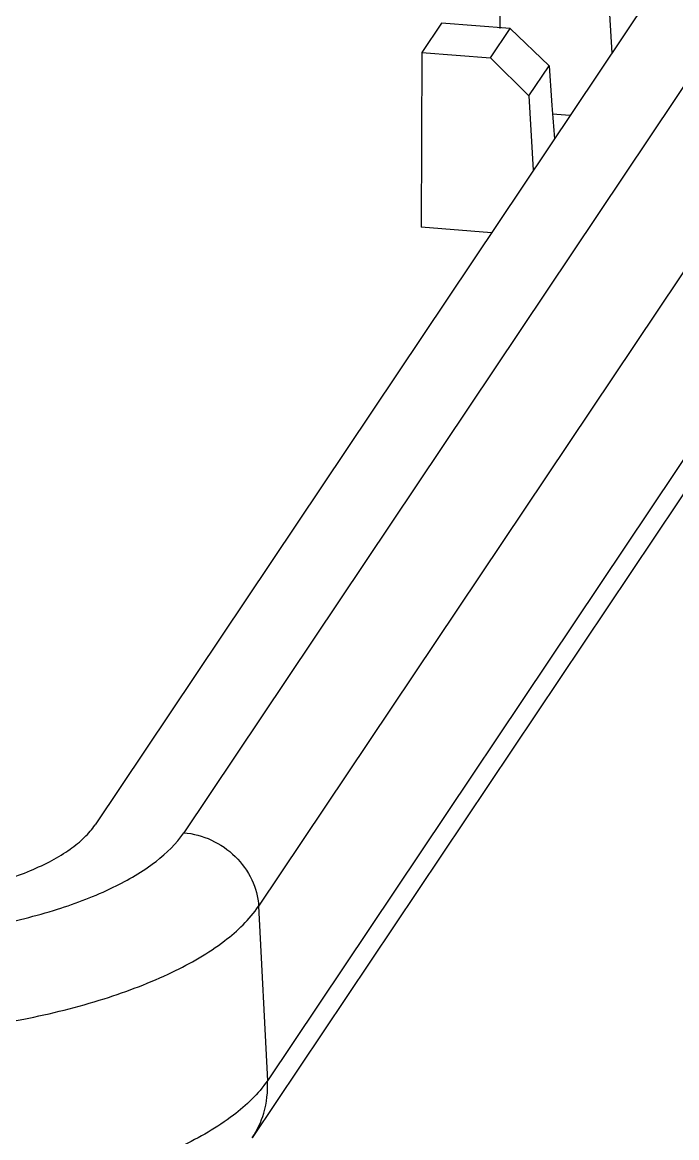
# Model space of a CAD drawing. Header units: millimetres. Extents: x 1860 to 2188, y -393 to -149.
# Drawn here: x 1992.92 to 2001.6, y -371.74 to -356.96 of the extents above; entities that cross this region are included whole.
import ezdxf

# ---------------------------------------------------------------- set-up
doc = ezdxf.new("R2010")
doc.units = ezdxf.units.MM

msp = doc.modelspace()

# ---------------------------------------------------------------- linework, layer by layer
at = {"color": 7, "linetype": 'Continuous'}
for p, q in [((2009.226, -344.695), (1993.885, -367.592)), ((2010.417, -344.779), (1995.061, -367.697)), ((2011.409, -345.751), (1996.054, -368.669)), ((2011.56, -348.015), (1996.17, -370.983)), ((2011.362, -348.766), (1995.97, -371.738)), ((1999.259, -355.803), (1999.254, -357.04)), ((2000.679, -356.38), (2000.737, -357.364)), ((1998.479, -356.968), (1998.219, -357.356)), ((1999.389, -357.041), (1998.479, -356.968)), ((1999.129, -357.429), (1999.389, -357.041)), ((1999.389, -357.041), (1999.906, -357.535)), ((1998.219, -357.356), (1998.21, -359.672)), ((1998.219, -357.356), (1999.129, -357.429)), ((1999.639, -357.933), (1999.129, -357.429)), ((1999.639, -357.933), (1999.906, -357.535)), ((1999.639, -357.933), (1999.697, -358.916)), ((2000.181, -358.194), (1999.953, -358.176)), ((1999.141, -359.747), (1998.21, -359.672)), ((1996.054, -368.669), (1996.17, -370.983))]:
    msp.add_line(p, q, dxfattribs=at)
for points, start_tangent, end_tangent in [([(1999.906, -357.535), (1999.944, -358.058), (1999.977, -358.499)], (0.075433, -0.997151), (0.074759, -0.997202)), ([(1989.842, -368.616), (1990.697, -368.639), (1991.551, -368.573), (1992.345, -368.422), (1992.704, -368.318), (1993.028, -368.198), (1993.313, -368.063), (1993.553, -367.915), (1993.745, -367.757), (1993.885, -367.592)], (0.996789, -0.080072), (0.556621, 0.830766)), ([(1989.55, -369.094), (1990.542, -369.128), (1991.547, -369.073), (1992.511, -368.931), (1993.385, -368.71), (1994.125, -368.42), (1994.693, -368.076), (1995.061, -367.697)], (0.996797, -0.079979), (0.556975, 0.830529)), ([(1995.061, -367.697), (1995.427, -367.794), (1995.743, -368.012), (1995.962, -368.319), (1996.054, -368.669)], (0.996789, -0.080072), (0.058213, -0.998304)), ([(1992.335, -370.271), (1992.938, -370.167), (1994.004, -369.897), (1994.907, -369.545), (1995.602, -369.129), (1996.054, -368.669)], (0.989395, 0.145253), (0.561447, 0.827512)), ([(1996.17, -370.983), (1995.719, -371.44)], (-0.563916, -0.825832), (-0.795938, -0.605378)), ([(1995.97, -371.738), (1996.122, -371.413), (1996.17, -370.983)], (0.556259, 0.831009), (-0.058213, 0.998304)), ([(1995.719, -371.44), (1995.024, -371.855), (1994.12, -372.206), (1993.054, -372.476), (1991.878, -372.652), (1990.651, -372.725), (1989.434, -372.691)], (-0.795938, -0.605378), (-0.997315, 0.073237))]:
    msp.add_spline(points, degree=3, dxfattribs=dict(at, start_tangent=start_tangent, end_tangent=end_tangent))

doc.saveas('drawing.dxf')
